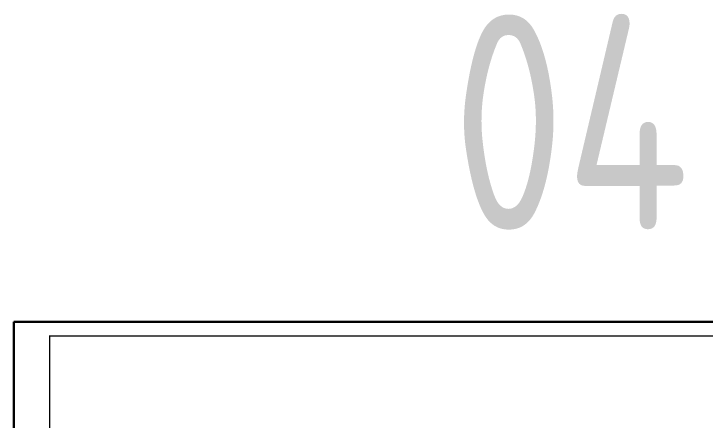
# Model space of a CAD drawing. Header units: millimetres. Extents: x 866561 to 876967, y 40200 to 44891.
# Drawn here: x 869400.5 to 869882.5, y 40726.7 to 41010.1 of the extents above; entities that cross this region are included whole.
import ezdxf

# ---------------------------------------------------------------- set-up
doc = ezdxf.new("R2010")
doc.units = ezdxf.units.MM
doc.header["$LTSCALE"] = 1000
doc.header["$MEASUREMENT"] = 0
doc.layers.add('梁集中标注', color=2, linetype='Continuous')
doc.styles.add('GBHZ', font='gbenor.shx', dxfattribs={"width": 0.9, "bigfont": 'gbcbig.shx'})

msp = doc.modelspace()

# ---------------------------------------------------------------- linework, layer by layer
for p, q in [((869400.527, 40201.355), (869400.527, 40795.355)), ((869400.527, 40795.355), (869400.527, 40201.355))]:
    msp.add_line(p, q)
at = {"color": 0}
for p, q in [((870241.527, 40795.355), (869400.527, 40795.355)), ((869400.527, 40795.355), (870241.527, 40795.355))]:
    msp.add_line(p, q, dxfattribs=at)
at = {"color": 0, "const_width": 1}
msp.add_lwpolyline([(870231.527, 40211.355), (869425.527, 40211.355), (869425.527, 40785.355), (870231.527, 40785.355)], close=True, dxfattribs=at)

# ---------------------------------------------------------------- texts
at = {"layer": '梁集中标注', "style": 'GBHZ', "width": 0.9}
msp.add_text('04', height=150, dxfattribs=at).set_placement((869706.135, 40859.557))

doc.saveas('drawing.dxf')
